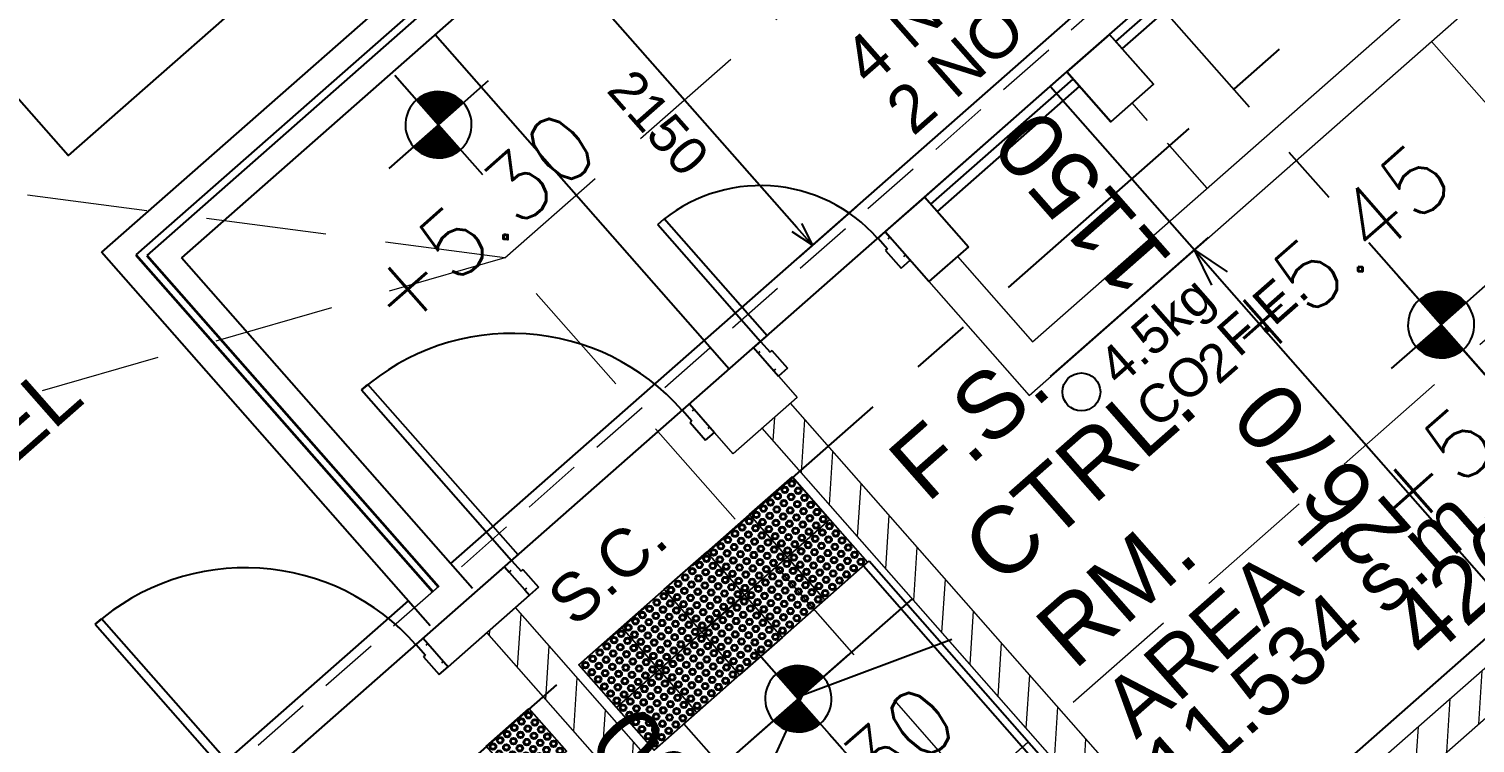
# Model space of a CAD drawing. Header units: millimetres. Extents: x 833681652 to 834427839, y 817425676 to 818089765.
# Drawn here: x 834296186 to 834303816, y 818011558 to 818015327 of the extents above; entities that cross this region are included whole.
import ezdxf
from ezdxf.enums import TextEntityAlignment as Align

# ---------------------------------------------------------------- set-up
doc = ezdxf.new("R2010")
doc.units = ezdxf.units.MM
doc.header["$LTSCALE"] = 100
for name, pattern in [('CENTER', [2, 1.25, -0.25, 0.25, -0.25]), ('Grid Line', [22.224999999999994, 12.7, -3.174999999999999, 3.174999999999999, -3.174999999999999]), ('Hidden', [9.524999999999999, 6.35, -3.175]), ('HIDDEN2', [4.762499999999999, 3.175, -1.5875])]:
    doc.linetypes.add(name, pattern=pattern)
for name, color, linetype, lineweight in [('000-LAYOUT PROPOSAL W8', 1, 'Continuous', 35), ('A-WALL', 7, 'Continuous', 9), ('DLN040__', 3, 'Continuous', 0)]:
    doc.layers.add(name, color=color, linetype=linetype, lineweight=lineweight)
for name, color, linetype in [('000-Tactile-l', 8, 'Continuous'), ('A-COLS', 3, 'Continuous'), ('DLN020__', 6, 'Continuous'), ('DLN030_1', 1, 'Continuous'), ('DLN0401_', 7, 'Continuous'), ('DLN043__Room Name', 7, 'Continuous'), ('DLN052__', 7, 'Continuous'), ('DLN240__', 1, 'Continuous'), ('DLN270__', 3, 'Continuous'), ('DLN318__Louvres', 6, 'Continuous'), ('DLN580__', 4, 'Continuous'), ('DLN810__', 1, 'Continuous'), ('FITDOOR', 7, 'Continuous'), ('HOZE REEL', 1, 'Continuous'), ('LEVEL', 7, 'Continuous'), ('MARK', 7, 'Continuous')]:
    doc.layers.add(name, color=color, linetype=linetype)
doc.styles.add('romans', font='romans.shx')
doc.styles.get("Standard").update_dxf_attribs({"font": 'swiss.ttf'})
doc.styles.add('Swis721tBT', font='swissl.ttf')
doc.dimstyles.new('INTDIM', dxfattribs={"dimtxt": 200, "dimasz": 125, "dimexe": 100, "dimexo": 150, "dimgap": 80, "dimtad": 1, "dimdec": 0, "dimzin": 9, "dimdsep": 46, "dimtxsty": 'Swis721tBT', "dimblk": 'OPEN30', "dimcen": -125, "dimclrd": 256, "dimclre": 256, "dimclrt": 2, "dimaunit": 1, "dimadec": 1, "dimazin": 0, "dimtfac": 0.4444444444444444, "dimtdec": 0, "dimtix": 1, "dimtmove": 2, "dimatfit": 3, "dimldrblk": 'OPEN30', "dimfxl": 0, "dimtolj": 1, "dimlwd": -1, "dimlwe": -1, "dimarcsym": 0})
doc.dimstyles.new('INTDIM350', dxfattribs={"dimtxt": 350, "dimasz": 200, "dimexe": 100, "dimexo": 150, "dimgap": 100, "dimtad": 1, "dimdec": 0, "dimzin": 9, "dimdsep": 46, "dimtxsty": 'Swis721tBT', "dimblk": 'OPEN30', "dimcen": -125, "dimclrd": 256, "dimclre": 256, "dimclrt": 2, "dimaunit": 1, "dimadec": 1, "dimazin": 0, "dimtfac": 0.4444444444444444, "dimtdec": 0, "dimtix": 1, "dimtmove": 2, "dimatfit": 3, "dimldrblk": 'OPEN30', "dimfxl": 0, "dimtolj": 1, "dimlwd": -1, "dimlwe": -1, "dimarcsym": 0})
pattern_1 = [(86.35019582796012, (834261331.7487947, 817978739.7581499), (-158.4280186349075, 10.10571182141014), [])]

# ---------------------------------------------------------------- blocks, each defined once
blk = doc.blocks.new('_Open30')
at = {"color": 0, "linetype": 'ByBlock', "lineweight": -2}
for p, q in [((-1, 0.26794919), (0, 0)), ((0, 0), (-1, -0.26794919)), ((0, 0), (-1, 0))]:
    blk.add_line(p, q, dxfattribs=at)
blk = doc.blocks.new('*D184')
at = {"layer": 'Defpoints', "color": 0}
for p in [(834297453.3268025, 818020791.6392668), (834298522.9107485, 818019576.3093576), (834291666.5587531, 818014955.1149492)]:
    blk.add_point(p, dxfattribs=at)
at = {"layer": 'DLN030_1', "linetype": 'Continuous'}
for p, q in [((834297552.4258753, 818020679.0365415), (834298588.976797, 818019501.240874)), ((834292517.4320545, 818014291.0254607), (834298372.7737813, 818019444.1772605)), ((834291765.6578261, 818014842.512224), (834292433.3611361, 818014083.8248799))]:
    blk.add_line(p, q, dxfattribs=at)
at = {"layer": 'DLN030_1', "xscale": 200, "yscale": 200, "zscale": 200}
for p, rotation in [((834298522.9107485, 818019576.3093576), 41.35026467986027), ((834292367.2950876, 818014158.8933635), 221.3502646798603)]:
    blk.add_blockref('_Open30', p, dxfattribs=dict(at, rotation=rotation))
at = {"layer": 'DLN030_1', "color": 2, "insert": (834294090.2483315, 818016119.2881802), "char_height": 400, "attachment_point": 5, "rotation": 41.35026467986027, "style": 'Swis721tBT'}
blk.add_mtext('\\A1;8200', dxfattribs=at)
blk = doc.blocks.new('*D190')
at = {"layer": 'Defpoints', "color": 0}
for p in [(834319727.3209243, 818041194.3282703), (834320492.8563714, 818040324.4777746), (834269206.2309229, 817996731.8782111)]:
    blk.add_point(p, dxfattribs=at)
at = {"layer": 'DLN030_1', "linetype": 'Continuous'}
for p, q in [((834319826.4199971, 818041081.7255449), (834320558.92242, 818040249.4092911)), ((834270121.9039102, 817995994.1591614), (834320342.7194042, 818040192.3456774)), ((834269305.3299958, 817996619.2754858), (834270037.8329917, 817995786.9585809))]:
    blk.add_line(p, q, dxfattribs=at)
at = {"layer": 'DLN030_1', "xscale": 200, "yscale": 200, "zscale": 200}
for p, rotation in [((834320492.8563714, 818040324.4777746), 41.35026467986027), ((834269971.7669431, 817995862.0270643), 221.3502646798603)]:
    blk.add_blockref('_Open30', p, dxfattribs=dict(at, rotation=rotation))
at = {"layer": 'DLN030_1', "color": 2, "insert": (834295343.8867736, 818019178.3025181), "char_height": 400, "attachment_point": 1, "rotation": 41.35026467986027, "line_spacing_factor": 0.9385317878468563, "style": 'Swis721tBT'}
blk.add_mtext('\\A1;67300', dxfattribs=at)
blk = doc.blocks.new('*X14')
at = {"color": 0}
for p, q in [((45955.88296590155, 42700), (46155.82083605308, 42700)), ((45956.13663634944, 42693.75), (46155.82083605308, 42693.75)), ((45956.58659627086, 42687.5), (46155.82083605308, 42687.5)), ((45957.23417992554, 42681.25), (46155.82083605308, 42681.25)), ((45958.08132891748, 42675), (46155.82083605308, 42675)), ((45959.13062182577, 42668.75), (46155.82083605308, 42668.75)), ((45960.38531455532, 42662.5), (46155.82083605308, 42662.5)), ((45961.84939291411, 42656.25), (46155.82083605308, 42656.25)), ((45963.52763949186, 42650), (46155.82083605308, 42650)), ((45965.42571759076, 42643.75), (46155.82083605308, 42643.75)), ((45967.55027588873, 42637.5), (46155.82083605308, 42637.5)), ((45969.90907871936, 42631.25), (46155.82083605308, 42631.25)), ((45972.51116853599, 42625), (46155.82083605308, 42625)), ((45975.3670694097, 42618.75), (46155.82083605308, 42618.75)), ((45978.48904368043, 42612.5), (46155.82083605308, 42612.5)), ((45981.89141854007, 42606.25), (46155.82083605308, 42606.25)), ((45985.59100621493, 42600), (46155.82083605308, 42600)), ((45989.60765168721, 42593.75), (46155.82083605308, 42593.75)), ((45993.96495773042, 42587.5), (46155.82083605308, 42587.5)), ((45998.69126201334, 42581.25), (46155.82083605308, 42581.25)), ((46003.82098168398, 42575), (46155.82083605308, 42575)), ((46009.39650945896, 42568.75), (46155.82083605308, 42568.75)), ((46015.47096569654, 42562.5), (46155.82083605308, 42562.5)), ((46022.11233295992, 42556.25), (46155.82083605308, 42556.25)), ((46029.4099326874, 42550), (46155.82083605308, 42550)), ((46037.48510949494, 42543.75), (46155.82083605308, 42543.75)), ((46046.51005492607, 42537.5), (46155.82083605308, 42537.5)), ((46056.74397416842, 42531.25), (46155.82083605308, 42531.25)), ((46068.61144864996, 42525), (46155.82083605308, 42525)), ((46082.90578313846, 42518.75), (46155.82083605308, 42518.75)), ((46101.51054575652, 42512.5), (46155.82083605308, 42512.5)), ((46133.36008534408, 42506.25), (46155.82083605308, 42506.25))]:
    blk.add_line(p, q, dxfattribs=at)
blk = doc.blocks.new('*X13')
at = {"color": 0}
for p, q in [((46155.82083605308, 42900), (46200.19499327346, 42900)), ((46155.82083605308, 42893.75), (46221.90936394812, 42893.75)), ((46155.82083605308, 42887.5), (46237.60222886274, 42887.5)), ((46155.82083605308, 42881.25), (46250.32254979523, 42881.25)), ((46155.82083605308, 42875), (46261.15281880532, 42875)), ((46155.82083605308, 42868.75), (46270.62917321041, 42868.75)), ((46155.82083605308, 42862.5), (46279.06432258031, 42862.5)), ((46155.82083605308, 42856.25), (46286.65980066876, 42856.25)), ((46155.82083605308, 42850), (46293.55459136389, 42850)), ((46155.82083605308, 42843.75), (46299.84935768103, 42843.75)), ((46155.82083605308, 42837.5), (46305.6197603913, 42837.5)), ((46155.82083605308, 42831.25), (46310.92433512129, 42831.25)), ((46155.82083605308, 42825), (46315.8094235008, 42825)), ((46155.82083605308, 42818.75), (46320.31240362975, 42818.75)), ((46155.82083605308, 42812.5), (46324.46388658926, 42812.5)), ((46155.82083605308, 42806.25), (46328.28925688629, 42806.25)), ((46155.82083605308, 42800), (46331.80978137356, 42800)), ((46155.82083605308, 42793.75), (46335.04342549239, 42793.75)), ((46155.82083605308, 42787.5), (46338.0054656343, 42787.5)), ((46155.82083605308, 42781.25), (46340.70895613168, 42781.25)), ((46155.82083605308, 42775), (46343.16509039923, 42775)), ((46155.82083605308, 42768.75), (46345.38348355208, 42768.75)), ((46155.82083605308, 42762.5), (46347.37239573649, 42762.5)), ((46155.82083605308, 42756.25), (46349.13890998229, 42756.25)), ((46155.82083605308, 42750), (46350.68907460933, 42750)), ((46155.82083605308, 42743.75), (46352.02801759425, 42743.75)), ((46155.82083605308, 42737.5), (46353.16003838917, 42737.5)), ((46155.82083605308, 42731.25), (46354.08868132608, 42731.25)), ((46155.82083605308, 42725), (46354.81679369925, 42725)), ((46155.82083605308, 42718.75), (46355.34657085896, 42718.75)), ((46155.82083605308, 42712.5), (46355.67959002734, 42712.5)), ((46155.82083605308, 42706.25), (46355.81683408978, 42706.25))]:
    blk.add_line(p, q, dxfattribs=at)
blk = doc.blocks.new('ELFIN')
at = {"layer": 'LEVEL'}
for p, q in [((0, 0.5), (0, 0)), ((0, 0), (-0.5, 0)), ((0, 0), (0, -0.5)), ((0.5, 0), (0, 0))]:
    blk.add_line(p, q, dxfattribs=at)
for start, end in [(90, 180), (0, 90), (180, 270), (270, 0)]:
    blk.add_arc((0, 0), 0.25, start, end, dxfattribs=at)
at = {"layer": 'LEVEL', "xscale": 0.00125, "yscale": 0.00125, "zscale": 0.00125}
for name in ['*X13', '*X14']:
    blk.add_blockref(name, (-57.69477604507119, -53.38123098095821), dxfattribs=at)
at = {"layer": 'LEVEL', "style": 'romans'}
blk.add_attdef('ELFIN', (0.2542374787153676, 0.3469263632723596), '', height=0.5, dxfattribs=at)
blk = doc.blocks.new('ELEX')
at = {"layer": 'LEVEL'}
for p, q in [((0, 0.5), (0, -0.5)), ((0.5, 0), (-0.5, 0))]:
    blk.add_line(p, q, dxfattribs=at)
blk.add_circle((0, 0), 0.25, dxfattribs=at)
at = {"layer": 'LEVEL', "style": 'romans'}
blk.add_attdef('ELEX', (0.2567988680821145, 0.3535533905960619), '', height=0.5, dxfattribs=at)
blk = doc.blocks.new('*X3')
at = {"color": 0}
for p, q in [((66026.6414633413, 54887.5), (66065.84002230906, 54887.5)), ((66039.1414633413, 54900), (66065.84002230906, 54900)), ((66051.6414633413, 54912.5), (66065.84002230906, 54912.5)), ((66064.1414633413, 54925), (66065.84002230906, 54925)), ((65976.6414633413, 54837.5), (66065.84002230906, 54837.5)), ((65989.1414633413, 54850), (66065.84002230906, 54850)), ((66001.6414633413, 54862.5), (66065.84002230906, 54862.5)), ((66014.1414633413, 54875), (66065.84002230906, 54875)), ((65914.1414633413, 54775), (66065.84002230906, 54775)), ((65926.6414633413, 54787.5), (66065.84002230906, 54787.5)), ((65939.1414633413, 54800), (66065.84002230906, 54800)), ((65951.6414633413, 54812.5), (66065.84002230906, 54812.5)), ((65964.1414633413, 54825), (66065.84002230906, 54825)), ((65864.1414633413, 54725), (66065.84002230906, 54725)), ((65876.6414633413, 54737.5), (66065.84002230906, 54737.5)), ((65889.1414633413, 54750), (66065.84002230906, 54750)), ((65901.6414633413, 54762.5), (66065.84002230906, 54762.5)), ((65814.1414633413, 54675), (66065.84002230906, 54675)), ((65826.6414633413, 54687.5), (66065.84002230906, 54687.5)), ((65839.1414633413, 54700), (66065.84002230906, 54700)), ((65851.6414633413, 54712.5), (66065.84002230906, 54712.5)), ((65751.6414633413, 54612.5), (65993.07285527498, 54612.5)), ((65764.1414633413, 54625), (66065.84002230906, 54625)), ((65776.6414633413, 54637.5), (66065.84002230906, 54637.5)), ((65789.1414633413, 54650), (66065.84002230906, 54650)), ((65801.6414633413, 54662.5), (66065.84002230906, 54662.5)), ((65701.6414633413, 54562.5), (65787.5573928138, 54562.5)), ((65714.1414633413, 54575), (65821.14954117146, 54575)), ((65726.6414633413, 54587.5), (65860.91774133661, 54587.5)), ((65739.1414633413, 54600), (65911.56639877426, 54600)), ((65639.1414633413, 54500), (65665.09986524869, 54500)), ((65651.6414633413, 54512.5), (65685.59354545441, 54512.5)), ((65664.1414633413, 54525), (65707.692576639, 54525)), ((65676.6414633413, 54537.5), (65731.71534120996, 54537.5)), ((65689.1414633413, 54550), (65758.11203820755, 54550)), ((65589.1414633413, 54450), (65595.21401924254, 54450)), ((65601.6414633413, 54462.5), (65611.16041594655, 54462.5)), ((65614.1414633413, 54475), (65628.04354662479, 54475)), ((65626.6414633413, 54487.5), (65645.97639706728, 54487.5)), ((65551.6414633413, 54412.5), (65552.14779371046, 54412.5)), ((65564.1414633413, 54425), (65565.7781107399, 54425)), ((65576.6414633413, 54437.5), (65580.11208911827, 54437.5)), ((65476.64146334129, 54337.5), (65482.55283091449, 54337.5)), ((65489.14146334129, 54350), (65492.88177136527, 54350)), ((65501.64146334129, 54362.5), (65503.67824220996, 54362.5)), ((65514.14146334129, 54375), (65514.96973205575, 54375)), ((65526.64146334129, 54387.5), (65526.78734736589, 54387.5)), ((65426.64146334129, 54287.5), (65445.46101804989, 54287.5)), ((65439.14146334129, 54300), (65454.13967196977, 54300)), ((65451.64146334129, 54312.5), (65463.20246267242, 54312.5)), ((65464.14146334129, 54325), (65472.66699699067, 54325)), ((65376.64146334129, 54237.5), (65414.29089123206, 54237.5)), ((65389.14146334129, 54250), (65421.57805704432, 54250)), ((65401.64146334129, 54262.5), (65429.19397499046, 54262.5)), ((65414.14146334129, 54275), (65437.15059242655, 54275)), ((65314.14146334129, 54175), (65382.43478249288, 54175)), ((65326.64146334129, 54187.5), (65388.2247690216, 54187.5)), ((65339.14146334129, 54200), (65394.29729011076, 54200)), ((65351.64146334129, 54212.5), (65400.66008360979, 54212.5)), ((65364.14146334129, 54225), (65407.32156354911, 54225)), ((65264.14146334129, 54125), (65361.96582680975, 54125)), ((65276.64146334129, 54137.5), (65366.69154539632, 54137.5)), ((65289.14146334129, 54150), (65371.67447832909, 54150)), ((65301.64146334129, 54162.5), (65376.92020685257, 54162.5)), ((65214.14146334129, 54075), (65345.53797152035, 54075)), ((65226.64146334129, 54087.5), (65349.28245026688, 54087.5)), ((65239.14146334129, 54100), (65353.26584109662, 54100)), ((65251.64146334129, 54112.5), (65357.49217456037, 54112.5)), ((65151.64146334129, 54012.5), (65330.27969441446, 54012.5)), ((65164.14146334129, 54025), (65332.87944652616, 54025)), ((65176.64146334129, 54037.5), (65335.70242203661, 54037.5)), ((65189.14146334129, 54050), (65338.75122098476, 54050)), ((65201.64146334129, 54062.5), (65342.02869696879, 54062.5)), ((65101.64146334129, 53962.5), (65322.06911856652, 53962.5)), ((65114.14146334129, 53975), (65323.79732344761, 53975)), ((65126.64146334129, 53987.5), (65325.74065289086, 53987.5)), ((65139.14146334129, 54000), (65327.9008064567, 54000)), ((65051.64146334129, 53912.5), (65317.28052665449, 53912.5)), ((65064.14146334129, 53925), (65318.16126226955, 53925)), ((65076.64146334129, 53937.5), (65319.25229277298, 53937.5)), ((65089.14146334129, 53950), (65320.5545417223, 53950)), ((65008.71823771733, 53862.5), (65315.84836914469, 53862.5)), ((65014.14146334129, 53875), (65315.89356455637, 53875)), ((65021.21823771733, 53850), (65316.01152849424, 53850)), ((65026.64146334129, 53887.5), (65316.14715241139, 53887.5)), ((65039.14146334129, 53900), (65316.60934430994, 53900)), ((65033.71823771733, 53837.5), (65316.38317868362, 53837.5)), ((65046.21823771733, 53825), (65316.96363012111, 53825)), ((65058.71823771733, 53812.5), (65317.75336884113, 53812.5)), ((65071.21823771733, 53800), (65318.753058551, 53800)), ((65083.71823771733, 53787.5), (65319.96354343495, 53787.5)), ((65096.21823771733, 53775), (65321.38585175318, 53775)), ((65108.71823771733, 53762.5), (65323.02120026803, 53762.5)), ((65121.21823771733, 53750), (65324.87099954305, 53750)), ((65133.71823771733, 53737.5), (65326.93686016991, 53737.5)), ((65146.21823771733, 53725), (65329.22059998866, 53725)), ((65158.71823771733, 53712.5), (65331.724252379, 53712.5)), ((65171.21823771733, 53700), (65334.45007571459, 53700)), ((65183.71823771733, 53687.5), (65337.40056408356, 53687.5)), ((65196.21823771733, 53675), (65340.57845940899, 53675)), ((65208.71823771733, 53662.5), (65343.98676510186, 53662.5)), ((65221.21823771733, 53650), (65347.62876142474, 53650)), ((65233.71823771733, 53637.5), (65351.50802275883, 53637.5)), ((65246.21823771733, 53625), (65355.62843700378, 53625)), ((65258.71823771733, 53612.5), (65359.99422737773, 53612.5)), ((65271.21823771733, 53600), (65364.60997692978, 53600)), ((65283.71823771733, 53587.5), (65369.48065613163, 53587.5)), ((65296.21823771733, 53575), (65374.61165398028, 53575)), ((65308.71823771733, 53562.5), (65380.00881311626, 53562.5)), ((65321.21823771733, 53550), (65385.67846957083, 53550)), ((65333.71823771733, 53537.5), (65391.6274978454, 53537.5)), ((65346.21823771733, 53525), (65397.86336218982, 53525)), ((65358.71823771733, 53512.5), (65404.39417510428, 53512.5)), ((65371.21823771733, 53500), (65411.22876430562, 53500)), ((65383.71823771733, 53487.5), (65418.37674966323, 53487.5)), ((65396.21823771733, 53475), (65425.84863194069, 53475)), ((65408.71823771733, 53462.5), (65433.65589559751, 53462.5)), ((65421.21823771733, 53450), (65441.81112843837, 53450)), ((65433.71823771733, 53437.5), (65450.32816157372, 53437.5)), ((65446.21823771734, 53425), (65459.22223405498, 53425)), ((65458.71823771734, 53412.5), (65468.51018767272, 53412.5)), ((65471.21823771734, 53400), (65478.2106989537, 53400)), ((65483.71823771734, 53387.5), (65488.34455740266, 53387.5)), ((65496.21823771734, 53375), (65498.935001774, 53375)), ((65508.71823771734, 53362.5), (65510.0081298917, 53362.5)), ((65521.21823771734, 53350), (65521.59340270665, 53350)), ((65546.21823771733, 53325), (65546.43895994154, 53325)), ((65558.71823771733, 53312.5), (65559.7814744029, 53312.5)), ((65571.21823771733, 53300), (65573.80288526625, 53300)), ((65583.71823771733, 53287.5), (65588.56302249692, 53287.5)), ((65596.21823771733, 53275), (65604.13272881015, 53275)), ((65608.71823771733, 53262.5), (65620.59692557371, 53262.5)), ((65621.21823771733, 53250), (65638.05888023887, 53250)), ((65633.71823771733, 53237.5), (65656.6463079985, 53237.5)), ((65646.21823771733, 53225), (65676.52037709234, 53225)), ((65658.71823771733, 53212.5), (65697.88951412744, 53212.5)), ((65671.21823771733, 53200), (65721.03157288893, 53200)), ((65683.71823771733, 53187.5), (65746.33156058713, 53187.5)), ((65696.21823771733, 53175), (65774.35083308876, 53175)), ((65708.71823771733, 53162.5), (65805.96748094946, 53162.5)), ((65721.21823771734, 53150), (65842.70547080907, 53150)), ((65733.71823771734, 53137.5), (65887.70575162121, 53137.5)), ((65746.21823771734, 53125), (65950.24543457289, 53125)), ((65758.71823771734, 53112.5), (66065.84002230906, 53112.5)), ((65771.21823771734, 53100), (66065.84002230906, 53100)), ((65783.71823771734, 53087.5), (66065.84002230906, 53087.5)), ((65796.21823771734, 53075), (66065.84002230906, 53075)), ((65808.71823771734, 53062.5), (66065.84002230906, 53062.5)), ((65821.21823771734, 53050), (66065.84002230906, 53050)), ((65833.71823771734, 53037.5), (66065.84002230906, 53037.5)), ((65846.21823771734, 53025), (66065.84002230906, 53025)), ((65858.71823771734, 53012.5), (66065.84002230906, 53012.5)), ((65871.21823771734, 53000), (66065.84002230906, 53000)), ((65883.71823771734, 52987.5), (66065.84002230906, 52987.5)), ((65896.21823771734, 52975), (66065.84002230906, 52975)), ((65908.71823771734, 52962.5), (66065.84002230906, 52962.5)), ((65921.21823771734, 52950), (66065.84002230906, 52950)), ((65933.71823771734, 52937.5), (66065.84002230906, 52937.5)), ((65946.21823771734, 52925), (66065.84002230906, 52925)), ((65958.71823771734, 52912.5), (66065.84002230906, 52912.5)), ((65971.21823771734, 52900), (66065.84002230906, 52900)), ((65983.71823771734, 52887.5), (66065.84002230906, 52887.5)), ((65996.21823771734, 52875), (66065.84002230906, 52875)), ((66008.71823771734, 52862.5), (66065.84002230906, 52862.5)), ((66021.21823771734, 52850), (66065.84002230907, 52850)), ((66033.71823771734, 52837.5), (66065.84002230907, 52837.5)), ((66046.21823771734, 52825), (66065.84002230907, 52825)), ((66058.71823771734, 52812.5), (66065.84002230907, 52812.5))]:
    blk.add_line(p, q, dxfattribs=at)
blk = doc.blocks.new('SECUL')
at = {"layer": 'MARK'}
for p, q in [((-1.414213562369696, 2), (0, 3.414213562369696)), ((0, 3), (0, 3.414213562369696)), ((-1.414213562369696, 2), (0, 0.5857864376230282)), ((-1, 2), (1, 2)), ((0, 0), (0, 1))]:
    blk.add_line(p, q, dxfattribs=at)
for start, end in [(90, 270), (270, 90)]:
    blk.add_arc((0, 2), 0.9999999999995635, start, end, dxfattribs=at)
at = {"layer": 'MARK', "xscale": 0.001333333333333333, "yscale": 0.001333333333333333, "zscale": 0.001333333333333333}
blk.add_blockref('*X3', (-88.08778669640742, -69.8213845162536), dxfattribs=at)
at = {"layer": 'MARK', "style": 'romans'}
for tag, height, p in [('SECUL1', 0.7999999999999999, (0, 2.5)), ('SECUL2', 0.2666666666666667, (0, 1.5))]:
    blk.add_attdef(tag, text='', height=height, dxfattribs=at).set_placement(p, align=Align.MIDDLE)
blk = doc.blocks.new('*D174')
at = {"layer": 'Defpoints', "color": 0}
for p in [(834299252.3428317, 818016109.5668405, -0.04088538089621341), (834298899.4871677, 818015799.0266732), (834300663.3421397, 818014486.9545114, -0.1182305008527118)]:
    blk.add_point(p, dxfattribs=at)
at = {"layer": 'DLN030_1'}
for p, q in [((834299139.7401063, 818016010.4677677), (834298824.4186842, 818015732.9606246)), ((834300237.4977171, 818014278.6932335), (834298982.0697284, 818015705.1910688)), ((834300550.7394145, 818014387.8554385), (834300245.0117944, 818014118.7915804))]:
    blk.add_line(p, q, dxfattribs=at)
at = {"layer": 'DLN030_1', "xscale": 125, "yscale": 125, "zscale": 125}
for p, rotation in [((834298899.4871677, 818015799.0266732), 131.3502646798597), ((834300320.0802779, 818014184.8576291), 311.3502646798598)]:
    blk.add_blockref('_Open30', p, dxfattribs=dict(at, rotation=rotation))
at = {"layer": 'DLN030_1', "color": 2, "insert": (834299507.4111547, 818014831.5966705), "char_height": 200, "attachment_point": 5, "rotation": 311.3502646798597, "style": 'Swis721tBT'}
blk.add_mtext('\\A1;2150', dxfattribs=at)
blk = doc.blocks.new('*D228')
at = {"linetype": 'Continuous'}
for p, q in [((834299750.7253401, 818011755.4489424), (834299716.9245977, 818011725.7017573)), ((834299840.05391, 818011434.4301101), (834299641.856035, 818011659.6357989)), ((834299948.9232149, 818011530.2432532), (834299915.1224729, 818011500.4960685))]:
    blk.add_line(p, q, dxfattribs=at)
at = {"layer": 'Defpoints', "color": 0}
for p in [(834299638.122496, 818011656.3500048, -0.07424034840991184), (834299641.8560351, 818011659.6357989), (834299836.3203707, 818011431.1443158, -0.07424034840991184)]:
    blk.add_point(p, dxfattribs=at)
at = {"color": 2, "insert": (834299530.8598261, 818011362.1334887), "char_height": 350, "attachment_point": 5, "rotation": 131.3501958279601, "style": 'Swis721tBT'}
blk.add_mtext('\\A1;300', dxfattribs=at)
blk = doc.blocks.new('hazard warning tactile')
at = {"layer": '000-Tactile-l', "ltscale": 0.015}
blk.add_lwpolyline([(-2.384185791015625e-07, -3.576278686523438e-07), (225.2042719125748, 198.199484705925), (423.4037568569183, -27.00478756427765), (198.199484705925, -225.2042725086212)], close=True, dxfattribs=at)
for centre, radius in [((222.9538731575012, 162.9158382415771), 17.5), ((222.9538731575012, 162.9158382415771), 12.5), ((110.3517369031906, 63.81609570980072), 17.5), ((110.3517369031906, 63.81609570980072), 12.5), ((147.8857824802399, 96.84934294223785), 17.5), ((147.8857824802399, 96.84934294223785), 12.5), ((180.9190295934677, 59.31529796123505), 17.5), ((185.4198276996613, 129.8825906515121), 17.5), ((185.4198276996613, 129.8825906515121), 12.5), ((218.453075170517, 92.34854531288147), 17.5), ((218.453075170517, 92.34854531288147), 12.5), ((255.9871203899384, 125.3817927837372), 17.5), ((255.9871203899384, 125.3817927837372), 12.5), ((289.0203679800034, 87.8477474451065), 17.5), ((289.0203679800034, 87.8477474451065), 12.5), ((35.28364622592926, -2.250399112701416), 17.5), ((35.28364622592926, -2.250399112701416), 12.5), ((72.81769168376923, 30.78284823894501), 17.5), ((72.81769168376923, 30.78284823894501), 12.5), ((105.8509389162064, -6.751197099685669), 17.5), ((105.8509389162064, -6.751197099685669), 12.5), ((143.3849844932556, 26.28205025196075), 17.5), ((143.3849844932556, 26.28205025196075), 12.5), ((176.418231844902, -11.25199496746063), 17.5), ((176.418231844902, -11.25199496746063), 12.5), ((180.9190295934677, 59.31529796123505), 12.5), ((213.9522771835327, 21.7812522649765), 17.5), ((213.9522771835327, 21.7812522649765), 12.5), ((246.9855246543884, -15.75279295444489), 17.5), ((251.4863225221634, 54.81449997425079), 17.5), ((251.4863225221634, 54.81449997425079), 12.5), ((284.5195701122284, 17.28045451641083), 17.5), ((284.5195701122284, 17.28045451641083), 12.5), ((322.0536153316498, 50.31370210647583), 17.5), ((322.0536153316498, 50.31370210647583), 12.5), ((355.0868628025055, 12.77965676784515), 17.5), ((355.0868628025055, 12.77965676784515), 12.5), ((68.31689369678497, -39.78444457054138), 17.5), ((68.31689369678497, -39.78444457054138), 12.5), ((101.3501411676407, -77.31849002838135), 17.5), ((101.3501411676407, -77.31849002838135), 12.5), ((138.8841865062714, -44.28524243831635), 17.5), ((138.8841865062714, -44.28524243831635), 12.5), ((171.9174338579178, -81.81928777694702), 17.5), ((171.9174338579178, -81.81928777694702), 12.5), ((209.451479434967, -48.7860404253006), 17.5), ((209.451479434967, -48.7860404253006), 12.5), ((242.4847269058228, -86.32008576393127), 17.5), ((242.4847269058228, -86.32008576393127), 12.5), ((246.9855246543884, -15.75279295444489), 12.5), ((280.0187722444534, -53.28683841228485), 17.5), ((280.0187722444534, -53.28683841228485), 12.5), ((313.0520197153091, -90.82088363170624), 17.5), ((317.5528177022934, -20.25359070301056), 17.5), ((317.5528177022934, -20.25359070301056), 12.5), ((350.5860648155212, -57.78763616085052), 17.5), ((350.5860648155212, -57.78763616085052), 12.5), ((388.1201102733612, -24.75438868999481), 17.5), ((388.1201102733612, -24.75438868999481), 12.5), ((134.3833886384964, -114.8525352478027), 17.5), ((134.3833886384964, -114.8525352478027), 12.5), ((167.4166362285614, -152.3865807056427), 17.5), ((167.4166362285614, -152.3865807056427), 12.5), ((204.9506815671921, -119.353333234787), 17.5), ((204.9506815671921, -119.353333234787), 12.5), ((237.9839290380478, -156.8873784542084), 17.5), ((237.9839290380478, -156.8873784542084), 12.5), ((275.5179741382599, -123.8541312217712), 17.5), ((275.5179741382599, -123.8541312217712), 12.5), ((313.0520197153091, -90.82088363170624), 12.5), ((200.4498834609985, -189.9206259250641), 17.5), ((200.4498834609985, -189.9206259250641), 12.5)]:
    blk.add_circle(centre, radius, dxfattribs=at)
blk = doc.blocks.new('*D257')
at = {"layer": 'Defpoints', "color": 0}
for p in [(834305725.2671499, 818013587.1407254, -0.0363966612530931), (834302428.457692, 818010840.8075287), (834302505.6631752, 818010753.0817013)]:
    blk.add_point(p, dxfattribs=at)
at = {"layer": 'DLN030_1', "linetype": 'Continuous'}
for p, q in [((834305626.1680791, 818013699.7434527), (834305582.2731564, 818013749.6196823)), ((834305498.2022339, 818013542.4191033), (834302578.5946617, 818010972.939623)), ((834302406.5641046, 818010865.6844286), (834302362.3916448, 818010915.8760135))]:
    blk.add_line(p, q, dxfattribs=at)
at = {"layer": 'DLN030_1', "xscale": 200, "yscale": 200, "zscale": 200}
for p, rotation in [((834305648.3392036, 818013674.5511975), 41.35026354802989), ((834302428.457692, 818010840.8075287), 221.3502635480299)]:
    blk.add_blockref('_Open30', p, dxfattribs=dict(at, rotation=rotation))
at = {"layer": 'DLN030_1', "color": 2, "insert": (834303853.4987334, 818012467.7742909), "char_height": 350, "attachment_point": 5, "rotation": 41.35026354802991, "style": 'Swis721tBT'}
blk.add_mtext('\\A1;4265', dxfattribs=at)
blk = doc.blocks.new('*D259')
at = {"layer": 'Defpoints', "color": 0}
for p in [(834300703.658525, 818014255.7865961, 0.1776087076141244), (834302335.0756116, 818014160.2171667), (834301463.1140407, 818013392.8238412, 0.140212396795872)]:
    blk.add_point(p, dxfattribs=at)
at = {"layer": 'DLN030_1', "linetype": 'Continuous'}
for p, q in [((834300816.2612522, 818014354.8856668), (834301650.6783477, 818015089.236963)), ((834301575.6098628, 818015023.170916), (834302335.0756116, 818014160.2171668)), ((834301575.716768, 818013491.922912), (834302410.1440965, 818014226.2832139))]:
    blk.add_line(p, q, dxfattribs=at)
at = {"layer": 'DLN030_1', "color": 2, "insert": (834301745.2478094, 818014406.7943269), "char_height": 350, "attachment_point": 5, "rotation": 131.35026354802991, "style": 'Swis721tBT'}
blk.add_mtext('\\A1;1150', dxfattribs=at)
blk = doc.blocks.new('*D260')
at = {"layer": 'Defpoints', "color": 0}
for p in [(834301463.1140407, 818013392.8238412, 0.140212396795872), (834304099.0315762, 818012155.8971357, -0.08464021549752943), (834304099.0315762, 818012155.8971357)]:
    blk.add_point(p, dxfattribs=at)
at = {"layer": 'DLN030_1', "linetype": 'Continuous'}
for p, q in [((834301575.716768, 818013491.922912), (834302410.1440965, 818014226.2832139)), ((834302467.2077059, 818014010.0801971), (834303966.8994819, 818012306.0341057)), ((834303986.428849, 818012056.7980653), (834304023.9630914, 818012089.8310888))]:
    blk.add_line(p, q, dxfattribs=at)
at = {"layer": 'DLN030_1', "xscale": 200, "yscale": 200, "zscale": 200}
for p, rotation in [((834302335.0756116, 818014160.2171668), 131.3502635480299), ((834304099.0315762, 818012155.897136), 311.3502635480299)]:
    blk.add_blockref('_Open30', p, dxfattribs=dict(at, rotation=rotation))
at = {"layer": 'DLN030_1', "color": 2, "insert": (834303006.958666, 818012973.1574368), "char_height": 350, "attachment_point": 5, "rotation": 131.35026354802991, "style": 'Swis721tBT'}
blk.add_mtext('\\A1;2670', dxfattribs=at)

msp = doc.modelspace()

# ---------------------------------------------------------------- hatches: boundary and pattern name
at = {"layer": 'A-WALL'}
h = msp.add_hatch(dxfattribs=at)
h.set_pattern_fill('ANSI31', scale=49.99999999999999)
h.set_pattern_definition(pattern_1)
h.paths.add_polyline_path([(834315214.4465836, 817999851.286176), (834315365.6726878, 817999984.376476), (834314671.9801285, 818000772.5963836), (834314730.438135, 818000824.0438886), (834314598.3062198, 818000974.181016), (834314539.8482097, 818000922.7335125), (834313747.0567098, 818001823.5562675), (834315285.9622493, 818003177.9084147), (834315153.8303332, 818003328.0455408), (834313614.9247925, 818001973.693393), (834311700.1428968, 818004151.9497623), (834309784.6283636, 818002466.1534914), (834302629.8205278, 818010595.9249414), (834305482.425921, 818013106.4313618), (834308237.1096687, 818009976.3722309), (834308387.2467977, 818010108.504144), (834307528.6560525, 818011084.0955236), (834308354.4102437, 818011810.8210642), (834308222.218439, 818011960.9057982), (834307246.3803083, 818011102.0946351), (834305482.4192191, 818013106.4252648), (834306458.2597193, 818013965.2385138), (834306326.1279802, 818014115.3757963), (834305500.4311297, 818013388.7004042), (834305500.1685878, 818013389.0035017), (834305350.0313058, 818013256.8717623), (834305350.2940043, 818013256.5684875), (834302497.6886123, 818010746.0620682), (834300205.1581873, 818013350.9885473), (834300055.0210617, 818013218.8566302), (834309765.4013919, 818002185.4215086), (834311679.7531438, 818003870.1944444)])
h = msp.add_hatch(dxfattribs=at)
h.set_pattern_fill('ANSI31', scale=49.99999999999999)
h.set_pattern_definition(pattern_1)
h.paths.add_polyline_path([(834311949.0084249, 817996977.4852115), (834312099.7576581, 817997110.1550263), (834298753.3016411, 818012272.6490909), (834298603.1690786, 818012140.5211898)])

# ---------------------------------------------------------------- linework, layer by layer
at = {"layer": '000-LAYOUT PROPOSAL W8'}
for p, q in [((834296751.0898883, 818014134.7822542, -0.1472612698883844), (834298316.9137679, 818012355.69646, 0.06995459796246015)), ((834296807.5446748, 818014131.1820797, -0.1468894957670334), (834298346.9403322, 818012382.123828, 0.06981909275461823))]:
    msp.add_line(p, q, dxfattribs=at)
at = {"layer": 'A-COLS'}
for points, elevation in [([(834302119.2976018, 818015035.628677), (834301894.0921477, 818014837.4305359), (834301662.8609828, 818015100.1702329), (834301888.066437, 818015298.368374)], 0.04088538088329166), ([(834301143.165533, 818014177.0554599), (834300934.5376754, 818013993.4468805), (834300703.658525, 818014255.7865961), (834300912.2863822, 818014439.3951756)], 0.1776087076141244)]:
    msp.add_lwpolyline(points, close=True, dxfattribs=dict(at, elevation=elevation))
at = {"layer": 'A-COLS', "lineweight": 18}
for points, elevation in [([(834300240.1539115, 818013382.3156507), (834299902.3469566, 818013085.0195172), (834299671.4513366, 818013347.3799992), (834300009.2582884, 818013644.6761292)], 0.03876662199779093), ([(834298827.5630354, 818012338.53017), (834298398.1845474, 818011960.6440358), (834298266.1720248, 818012110.6471906), (834298695.5505134, 818012488.5333244)], 0.1749160159298034)]:
    msp.add_lwpolyline(points, close=True, dxfattribs=dict(at, elevation=elevation))
at = {"layer": 'A-WALL'}
for p, q in [((834301481.1203065, 818013675.093814, 0.1285912805997863), (834304429.6621116, 818016270.031463, -0.09963412020596263)), ((834301463.1140598, 818013392.823858, 0.1402123953320495), (834304712.0404205, 818016252.1224165, -0.1112636120960815)), ((834305350.0214336, 818013256.8627585, -0.008048642788810095), (834303586.0667946, 818015261.1812845, -0.1040687198462311)), ((834301084.675589, 818014125.5597568, 0.1402123949956148), (834301481.1203065, 818013675.093814, 0.132020540276284)), ((834300934.5386194, 818013993.4276617, 0.1402123949956148), (834301463.1140598, 818013392.823858, 0.1402123953320495)), ((834302497.4188297, 818010746.3531705, -0.09497428440317893), (834300204.8855048, 818013351.2767371, -0.07029035280257698)), ((834309765.1419066, 818002185.7209979, -0.07028772469116415), (834300054.7485355, 818013219.1446425, -0.07720381963642811)), ((834305350.0212537, 818013256.8629608, -0.07656847640747824), (834302497.4188288, 818010746.3531702, -0.09497428440771791)), ((834305350.0214336, 818013256.8627585, -0.01432900585703129), (834302497.419009, 818010746.3529675, -0.03273519919008436)), ((834316361.1911896, 817992268.8985835, -0.0475710271567481), (834298753.0302334, 818012272.9355646, -0.01063106049914475)), ((834331753.0886577, 817974476.9090018, -0.07028772469121433), (834298602.8978271, 818012140.807486, -0.01083285360624353))]:
    msp.add_line(p, q, dxfattribs=at)
at = {"layer": 'A-WALL', "linetype": 'HIDDEN2'}
msp.add_line((834302403.07648, 818014486.1353695, -0.4676323783247339), (834302006.7099706, 818014936.5118595, 0.04088538098585559), dxfattribs=at)
at = {"layer": 'A-WALL', "lineweight": 25}
for p, q in [((834300703.6585251, 818014255.7865961, 0.1776087076141244), (834300835.7906202, 818014105.6496271, 0.1776087076141244)), ((834300009.2594948, 818013644.6893722, 0.03876662197581027), (834300141.39159, 818013494.5524032, 0.03876662197581027)), ((834299671.4397832, 818013347.3910362, -0.1422472356352955), (834299803.5718783, 818013197.2540672, -0.1422472356352955)), ((834298695.5573237, 818012488.5393181, 0.1749160159298034), (834298827.6894189, 818012338.4023491, 0.1749160159298034)), ((834298266.1715006, 818012110.6467272, -0.6203661846148596), (834298398.3035957, 818011960.5097582, -0.6203661846148596))]:
    msp.add_line(p, q, dxfattribs=at)
at = {"layer": 'A-WALL', "elevation": 0.05349514495873726}
msp.add_lwpolyline([(834302629.5511034, 818010596.2159979), (834305482.1535275, 818013106.7257887)], dxfattribs=at)
at = {"layer": 'A-WALL', "elevation": 0.1749160159298034}
msp.add_lwpolyline([(834298398.1845475, 818011960.6440358), (834298827.5643227, 818012338.5304004), (834298695.5505135, 818012488.5333245), (834298266.1707385, 818012110.6469598)], close=True, dxfattribs=at)
at = {"layer": 'DLN020__', "linetype": 'Grid Line'}
for p, q in [((834330669.3753792, 818039762.6549275), (834261818.3363373, 817979168.4388794)), ((834359890.6415367, 817949846.3531711), (834296125.9379379, 818022299.9037509))]:
    msp.add_line(p, q, dxfattribs=at)
at = {"layer": 'DLN040__', "color": 7, "linetype": 'Hidden'}
msp.add_line((834298697.3625734, 818014118.7297999, -0.07028772469116415), (834278178.7488198, 818016820.1829785, -0.07028772469116415), dxfattribs=at)
at = {"layer": 'DLN040__', "color": 0, "linetype": 'Hidden'}
msp.add_line((834298697.3293025, 818014118.687919, -0.07028772469116415), (834275716.8890374, 818007506.0955164, -0.07028772469116415), dxfattribs=at)
at = {"layer": 'DLN040__', "color": 7, "linetype": 'Hidden', "elevation": -0.07028772469116415}
msp.add_lwpolyline([(834298697.3293024, 818014118.6879184), (834304704.686276, 818019405.6246363), (834307177.5460267, 818016595.8026043), (834301170.1890529, 818011308.865887)], close=True, dxfattribs=at)
at = {"layer": 'DLN240__'}
for p, q in [((834298303.6877065, 818012176.972854, -0.07206516405933885), (834296569.1731099, 818014147.8397048, -0.07206516405933885)), ((834298527.3353759, 818012373.7964461, 0.1184582615969702), (834296991.0332367, 818014119.4735827, -0.1484683592363009)), ((834309705.7874299, 818002131.1121522, -0.07216891641013276), (834300588.6425395, 818012490.5975897, -0.06223464845380156)), ((834309735.8148388, 818002157.5385545, -0.07216891642660953), (834300618.6699492, 818012517.023991, -0.06223464847121316))]:
    msp.add_line(p, q, dxfattribs=at)
at = {"layer": 'DLN240__', "color": 3, "elevation": -0.1080418909617405}
msp.add_lwpolyline([(834301056.3621812, 818012104.6000174), (834300266.0749232, 818011809.3603492), (834299919.2420589, 818011044.7367307)], dxfattribs=at)
at = {"layer": 'DLN270__', "color": 7, "linetype": 'HIDDEN2', "lineweight": 18}
msp.add_line((834321944.7312944, 818033149.9898695), (834273600.4949685, 817990603.6056067), dxfattribs=at)
at = {"layer": 'DLN318__Louvres'}
for p, q in [((834301921.1870817, 818015260.6738936, 0.04088538088329169), (834302672.274882, 818015921.6861594, 0.007132974926070762)), ((834300944.9391999, 818014401.4727876, 0.07463778684051259), (834301696.0270002, 818015062.4850534, 0.04088538088329166))]:
    msp.add_line(p, q, dxfattribs=at)
for points, elevation in [([(834301888.1712449, 818015298.2496428), (834302639.1985743, 818015959.2086896), (834302705.2907703, 818015884.1104561), (834301954.2634408, 818015223.1514094)], 0.04088538088329166), ([(834300911.9094976, 818014439.0641311), (834301662.9368271, 818015100.0231779), (834301729.0012918, 818015024.9561332), (834300977.9739623, 818014363.9970865)], 0.07463778684051256)]:
    msp.add_lwpolyline(points, close=True, dxfattribs=dict(at, elevation=elevation))
at = {"layer": 'DLN580__'}
for radius in [99.99999999999997, 100]:
    msp.add_circle((834301739.0493424, 818013410.9948566), radius, dxfattribs=at)
at = {"layer": 'DLN810__'}
for p, q in [((834300624.9962319, 818017717.2686623, -0.03997727097689591), (834296569.172986, 818014147.8398463, -0.09259500907501203)), ((834300808.4625387, 818017705.5752484, -0.0396234009451196), (834296751.0897697, 818014134.7823898, -0.09259500907375084)), ((834300864.9163798, 818017701.9742417, -0.03976831715909235), (834296807.5445555, 818014131.182215, -0.0925950090737569)), ((834301010.9286457, 818017657.291537, -0.1790478111397533), (834296991.0331119, 818014119.4737254, -0.09259500907501203)), ((834298411.7603407, 818012505.194932, -0.4377527521391121), (834303595.1294168, 818017066.9588592, -0.2700027321471415)), ((834298328.7356851, 818015296.7471249, -0.1790479405701836), (834299881.5296422, 818013532.362921, 0.1344895620515547)), ((834295770.1197304, 818009913.976164, 0.1697853552791852), (834300911.9094974, 818014439.0641309, 0.07463778684051256)), ((834295637.9581953, 818010064.1486136, -0.3048691341922043), (834298188.0212739, 818012308.4004831, -0.3020802431603774))]:
    msp.add_line(p, q, dxfattribs=at)
at = {"layer": 'DLN810__', "linetype": 'CENTER', "ltscale": 10}
for p, q in [((834300617.5387775, 818012518.3093079, -0.05282734664385585), (834300587.5113685, 818012491.8829069, -0.05476630140788605)), ((834300846.1212178, 818012319.8450009, -0.1209096600611437), (834299641.673766, 818011259.8397157, -0.06552744763757803)), ((834304209.5326037, 818007287.2058018, -0.09284301594016145), (834300242.3592716, 818011794.9680526, -0.06913170370885677))]:
    msp.add_line(p, q, dxfattribs=at)
at = {"layer": 'DLN810__', "elevation": 0.04088538088329166}
msp.add_lwpolyline([(834301888.0664374, 818015298.3683742), (834301662.8609828, 818015100.1702329), (834301894.0921477, 818014837.4305359), (834302119.2976023, 818015035.6286771), (834301888.0664374, 818015298.3683742)], close=True, dxfattribs=at)
at = {"layer": 'FITDOOR'}
for p, q in [((834299503.522025, 818014295.0225742, 0.03876662197581027), (834300046.7937372, 818013677.722396, 0.03876662197581027)), ((834299503.522034, 818014295.0225819, 0.03876662197581027), (834299537.3028522, 818014324.7523035, 0.03876662197581027)), ((834300080.5745552, 818013707.4521174, 0.03876662197581027), (834299537.3028526, 818014324.7523037, 0.03876662197581027)), ((834300666.124283, 818014222.7535723, 0.1776087076141244), (834300703.6585251, 818014255.7865961, 0.1776087076141244)), ((834300666.124283, 818014222.7535723, 0.1776087076141244), (834300715.6738187, 818014166.452209, 0.1776087076141244)), ((834300703.6585251, 818014255.7865961, 0.1776087076141244), (834300728.433293, 818014227.6359143, 0.1776087076141244)), ((834300719.4250748, 818014219.7079886, 0.1776087076141244), (834300728.433293, 818014227.6359143, 0.1776087076141244)), ((834300706.290258, 818014158.1939529, 0.1776087076141244), (834300715.6738187, 818014166.452209, 0.1776087076141244)), ((834300706.290258, 818014158.1939529, 0.1776087076141244), (834300788.8728174, 818014064.3583474, 0.1776087076141244)), ((834300802.0076343, 818014125.872383, 0.1776087076141244), (834300811.0158523, 818014133.8003087, 0.1776087076141244)), ((834300811.0158523, 818014133.8003087, 0.1776087076141244), (834300835.7906202, 818014105.6496271, 0.1776087076141244)), ((834300788.8728174, 818014064.3583474, 0.1776087076141244), (834300835.7906202, 818014105.6496271, 0.1776087076141244)), ((834300046.7937372, 818013677.722396, 0.03876662197581027), (834300009.2594949, 818013644.6893723, 0.03876662197581027)), ((834300046.7937372, 818013677.722396, 0.03876662197581027), (834300080.5745552, 818013707.4521174, 0.03876662197581027)), ((834300046.7937372, 818013677.722396, 0.03876662197581027), (834300096.3432728, 818013621.4210327, 0.03876662197581027)), ((834300009.2594949, 818013644.6893723, 0.03876662197581027), (834300034.0342628, 818013616.5386906, 0.03876662197581027)), ((834300043.0424808, 818013624.4666163, 0.03876662197581027), (834300034.0342628, 818013616.5386906, 0.03876662197581027)), ((834300105.7268333, 818013629.6792886, 0.03876662197581027), (834300096.3432728, 818013621.4210327, 0.03876662197581027)), ((834300105.7268333, 818013629.6792886, 0.03876662197581027), (834300188.3093928, 818013535.843683, 0.03876662197581027)), ((834300125.6250403, 818013530.6310107, 0.03876662197581027), (834300116.6168221, 818013522.703085, 0.03876662197581027)), ((834300116.6168221, 818013522.703085, 0.03876662197581027), (834300141.39159, 818013494.5524032, 0.03876662197581027)), ((834300188.3093928, 818013535.843683, 0.03876662197581027), (834300141.39159, 818013494.5524032, 0.03876662197581027)), ((834297941.3240608, 818013421.2294114, 0.1749160159298034), (834297975.1048789, 818013450.9591329, 0.1749160159298034)), ((834298766.8723841, 818012551.3020633, 0.1749160159298034), (834297975.1048788, 818013450.9591328, 0.1749160159298034)), ((834297941.3240606, 818013421.2294112, 0.1749160159298034), (834298733.0915661, 818012521.5723419, 0.1749160159298034)), ((834299633.9055411, 818013314.3580124, -0.1422472356352955), (834299671.4397832, 818013347.3910362, -0.1422472356352955)), ((834299633.9055411, 818013314.3580124, -0.1422472356352955), (834299683.4550768, 818013258.0566491, -0.1422472356352955)), ((834299671.4397832, 818013347.3910362, -0.1422472356352955), (834299696.2145511, 818013319.2403544, -0.1422472356352955)), ((834299687.2063329, 818013311.3124287, -0.1422472356352955), (834299696.2145511, 818013319.2403544, -0.1422472356352955)), ((834299674.0715162, 818013249.798393, -0.1422472356352955), (834299683.4550768, 818013258.0566491, -0.1422472356352955)), ((834299674.0715162, 818013249.798393, -0.1422472356352955), (834299756.6540755, 818013155.9627875, -0.1422472356352955)), ((834299769.7888924, 818013217.4768231, -0.1422472356352955), (834299778.7971104, 818013225.4047488, -0.1422472356352955)), ((834299778.7971104, 818013225.4047488, -0.1422472356352955), (834299803.5718783, 818013197.2540672, -0.1422472356352955)), ((834299756.6540755, 818013155.9627875, -0.1422472356352955), (834299803.5718783, 818013197.2540672, -0.1422472356352955)), ((834298733.0915661, 818012521.5723419, 0.1749160159298034), (834298766.8723841, 818012551.3020633, 0.1749160159298034)), ((834298733.0915661, 818012521.5723419, 0.1749160159298034), (834298695.5573238, 818012488.5393182, 0.1749160159298034)), ((834298695.5573238, 818012488.5393182, 0.1749160159298034), (834298720.3320917, 818012460.3886365, 0.1749160159298034)), ((834298729.3403097, 818012468.3165622, 0.1749160159298034), (834298720.3320917, 818012460.3886365, 0.1749160159298034)), ((834298733.0915661, 818012521.5723419, 0.1749160159298034), (834298782.6411017, 818012465.2709786, 0.1749160159298034)), ((834298792.0246623, 818012473.5292345, 0.1749160159298034), (834298782.6411017, 818012465.2709786, 0.1749160159298034)), ((834298792.0246623, 818012473.5292345, 0.1749160159298034), (834298874.6072217, 818012379.6936289, 0.1749160159298034)), ((834298811.9228692, 818012374.4809566, 0.1749160159298034), (834298802.914651, 818012366.5530308, 0.1749160159298034)), ((834298874.6072217, 818012379.6936289, 0.1749160159298034), (834298827.6894189, 818012338.4023491, 0.1749160159298034)), ((834298802.914651, 818012366.5530308, 0.1749160159298034), (834298827.6894189, 818012338.4023491, 0.1749160159298034)), ((834296536.0557781, 818012184.4851024, -0.3032029330497608), (834296569.8365963, 818012214.214824, -0.3032029330497608)), ((834296536.0557779, 818012184.4851023, -0.3032029330497608), (834297327.8232834, 818011284.828033, -0.3032029330497608)), ((834297361.6041014, 818011314.5577544, -0.3032029330497608), (834296569.8365961, 818012214.2148238, -0.3032029330497608)), ((834298228.6372584, 818012077.6137035, -0.6203661846148596), (834298266.1715006, 818012110.6467272, -0.6203661846148596)), ((834298228.6372584, 818012077.6137035, -0.6203661846148596), (834298278.1867942, 818012021.3123401, -0.6203661846148596)), ((834298266.1715006, 818012110.6467272, -0.6203661846148596), (834298290.9462684, 818012082.4960455, -0.6203661846148596)), ((834298281.9380503, 818012074.5681198, -0.6203661846148596), (834298290.9462684, 818012082.4960455, -0.6203661846148596)), ((834298268.8032335, 818012013.0540841, -0.6203661846148596), (834298278.1867942, 818012021.3123401, -0.6203661846148596)), ((834298268.8032335, 818012013.0540841, -0.6203661846148596), (834298351.3857929, 818011919.2184786, -0.6203661846148596)), ((834298351.3857929, 818011919.2184786, -0.6203661846148596), (834298398.3035957, 818011960.5097582, -0.6203661846148596)), ((834298364.5206097, 818011980.7325141, -0.6203661846148596), (834298373.5288278, 818011988.6604398, -0.6203661846148596)), ((834298373.5288278, 818011988.6604398, -0.6203661846148596), (834298398.3035957, 818011960.5097582, -0.6203661846148596))]:
    msp.add_line(p, q, dxfattribs=at)
at = {"layer": 'FITDOOR', "color": 6}
for centre, radius, start, end in [((834300046.7937372, 818013677.722396, 0.03876662197581027), 822.3160360506444, 41.35026467985967, 131.3502646798597), ((834298733.0915661, 818012521.5723419, 0.1749160159298034), 1198.448424125867, 41.35026467986027, 131.3502646798603), ((834297327.8232834, 818011284.828033, -0.3032029330497608), 1198.448424125867, 41.35026467985967, 131.3502646798597)]:
    msp.add_arc(centre, radius, start, end, dxfattribs=at)
at = {"layer": 'HOZE REEL', "color": 6, "elevation": -0.09259500907501206}
msp.add_lwpolyline([(834295500.8298055, 818015672.0317274), (834296814.5282903, 818016828.1875519), (834297706.4199585, 818015814.7629704), (834296392.7214732, 818014658.6071454)], close=True, dxfattribs=at)

# ---------------------------------------------------------------- block references
at = {"rotation": 269.9995904961691}
for p in [(834300213.9929115, 818012962.4284147, 0.00115602098230716), (834299988.7872225, 818012764.2305397, 0.00115602098230716), (834300412.1907871, 818012737.2227261, 0.00115602098230716), (834299763.5815338, 818012566.0326644, 0.00115602098230716), (834300186.9850981, 818012539.0248511, 0.00115602098230716), (834299538.375845, 818012367.8347892, 0.00115602098230716), (834299961.7794094, 818012340.8269758, 0.00115602098230716), (834299313.1701562, 818012169.636914, 0.00115602098230716), (834299736.5737206, 818012142.6291006, 0.00115602098230716), (834299511.3680319, 818011944.4312254, 0.00115602098230716), (834298824.5545915, 818011739.6178366, 0.1680648151560314)]:
    msp.add_blockref('hazard warning tactile', p, dxfattribs=at)
at = {"layer": 'DLN052__'}
ref = msp.add_blockref('SECUL', (834295795.1544037, 818011348.5427415, -0.01658495328015591), dxfattribs=dict(at, xscale=-1049.98843690186, yscale=1049.98843690186, zscale=1049.98843690186, rotation=41.35026357043786))
ref.add_attrib('SECUL1', 'C', dxfattribs={"layer": 'MARK', "height": 800, "rotation": 41.35025955254058}).set_placement((834294060.9397645, 818013319.0687681, -0.01658495328015594), align=Align.MIDDLE)
ref.add_attrib('SECUL2', '3000', dxfattribs={"layer": 'MARK', "height": 400, "rotation": 41.35025955254058}).set_placement((834294754.6256201, 818012530.8583573, -0.01658495328015594), align=Align.MIDDLE)
at = {"layer": 'LEVEL'}
ref = msp.add_blockref('ELFIN', (834298347.2046393, 818014821.0092164, -0.07028772469116415), dxfattribs=dict(at, xscale=699.9999999999999, yscale=699.9999999999999, zscale=699.9999999999999, rotation=41.35026354792134))
ref.add_attrib('ELFIN', '+5.30', (834298137.321318, 818013711.1993163, -0.07028772469116415), dxfattribs={"height": 350, "rotation": 41.35026467986027, "style": 'romans'})
ref = msp.add_blockref('ELFIN', (834303636.9907223, 818013765.3632885), dxfattribs=dict(at, xscale=700, yscale=700, zscale=700, rotation=41.35026354792139))
ref.add_attrib('ELFIN', '+5.45', (834302647.5763059, 818013541.306674), dxfattribs={"height": 350, "rotation": 41.35026467986027, "style": 'romans'})
ref = msp.add_blockref('ELEX', (834304377.7671833, 818012923.6455101), dxfattribs=dict(at, xscale=700.0000000000001, yscale=700.0000000000001, zscale=700.0000000000001, rotation=41.35026354792075))
ref.add_attrib('ELEX', '+5.40', (834303442.4836053, 818012647.3968378), dxfattribs={"height": 350, "rotation": 41.35026467986027, "style": 'romans'})
ref = msp.add_blockref('ELFIN', (834300245.5724795, 818011791.317006, -0.1049241651053308), dxfattribs=dict(at, xscale=699.9999999999999, yscale=699.9999999999999, zscale=699.9999999999999, rotation=41.35026354792133))
ref.add_attrib('ELFIN', '+5.30', (834300035.689158, 818010681.5071051, -0.1049241651053308), dxfattribs={"height": 350, "rotation": 41.35026467986027, "style": 'romans'})

# ---------------------------------------------------------------- texts
at = {"layer": 'DLN0401_'}
msp.add_text('SURFACE CHANNEL', height=300.0000000000001, rotation=41.35019658668386, dxfattribs=at).set_placement((834293395.397415, 818010636.5658453, -0.0003150444792161236))
at = {"layer": 'DLN0401_', "color": 0}
for s, p in [('11.534 s.m.', (834302248.0478371, 818011260.9125862, -0.09497428440771792)), ('AREA =', (834302027.7687477, 818011573.1848996, -0.09497428440771792)), ('AREA =', (834302027.7687477, 818011573.1848996, -0.09497428440771792))]:
    msp.add_text(s, height=312.4999999999999, rotation=41.35019658668386, dxfattribs=at).set_placement(p)
at = {"layer": 'DLN040__', "char_height": 250, "width": 4583.795301373349, "attachment_point": 7, "rotation": 41.35026354789585, "line_spacing_factor": 1.006669768884752}
for s, insert in [('\\P2 NO SPRIKLER INLETS', (834300853.0866736, 818014753.6342573, -0.07028772469116415)), ('4 NO. F.S INLETS', (834300623.9854609, 818015013.9537648))]:
    msp.add_mtext(s, dxfattribs=dict(at, insert=insert))
at = {"layer": 'DLN043__Room Name', "insert": (834300693.2844948, 818013081.5451384, -0.07028772469116415), "char_height": 350, "width": 3592.213452867432, "attachment_point": 1, "rotation": 41.35026354792137, "line_spacing_factor": 1.006669768884752}
msp.add_mtext('F.S. \\PCTRL. \\PRM.', dxfattribs=at)
at = {"layer": 'DLN580__', "style": 'Swis721tBT'}
for s, p in [('4.5kg', (834301938.7717574, 818013434.1934041)), ('CO  F.E.', (834302137.2548858, 818013208.6635915)), ('2', (834302461.714368, 818013443.3792388))]:
    msp.add_text(s, height=199.9999999999999, rotation=41.35019658668386, dxfattribs=at).set_placement(p)
at = {"layer": 'DLN810__', "color": 6, "insert": (834298900.0933396, 818012349.9093652, 0.06749375660484244), "char_height": 250, "attachment_point": 1, "rotation": 41.4181382997361}
msp.add_mtext_dynamic_manual_height_columns('S.C.', width=4603.782737569967, gutter_width=1, heights=[0], dxfattribs=at)

# ---------------------------------------------------------------- dimensions: what is measured, and where the dimension line sits
dim = msp.add_aligned_dim(p1=(834299836.3203707, 818011431.1443157, -0.07424034840991184), p2=(834299638.1224959, 818011656.3500048, -0.07424034840991184), distance=-4.9735056306366285, dimstyle='INTDIM350')
dim.commit()
dim.dimension.update_dxf_attribs({"geometry": '*D228', "text_midpoint": (834299530.8598261, 818011362.1334887)})
at = {"layer": 'DLN030_1'}
for base, p1, p2, picture, middle in [((834320492.8563714, 818040324.4777746), (834269206.2309227, 817996731.8782109), (834319727.320924, 818041194.3282702), '*D190', (834296059.6590362, 818019453.0060614)), ((834298522.9107485, 818019576.3093576), (834291666.558753, 818014955.1149491), (834297453.3268023, 818020791.6392667), '*D184', (834294090.2483315, 818016119.2881802))]:
    dim = msp.add_linear_dim(base=base, p1=p1, p2=p2, angle=41.35026467986027, dimstyle='INTDIM', override={"dimtxt": 400, "dimasz": 200, "dimarcsym": 2}, dxfattribs=at)
    dim.commit()
    dim.dimension.update_dxf_attribs({"geometry": picture, "text_midpoint": middle, "dimtype": 160})
dim = msp.add_linear_dim(base=(834298899.4871677, 818015799.0266732, -0.03117978317604718), p1=(834300663.34214, 818014486.9545115, -0.1494102840287589), p2=(834299252.3428317, 818016109.5668406, -0.07206516407226059), angle=131.3502646798597, dimstyle='INTDIM', dxfattribs=at)
dim.commit()
dim.dimension.update_dxf_attribs({"geometry": '*D174', "text_midpoint": (834299507.4111547, 818014831.5966705, -0.03117978317604718), "dimtype": 160})
for base, p1, p2, picture, middle in [((834302335.0756116, 818014160.2171667), (834300703.658525, 818014255.7865961, 0.1776087076141244), (834301463.1140406, 818013392.8238411, 0.140212396795872), '*D259', (834301745.2478093, 818014406.794327)), ((834304099.0315762, 818012155.8971357), (834301463.1140406, 818013392.8238411, 0.140212396795872), (834304099.0315762, 818012155.8971357, -0.08464021549752943), '*D260', (834303006.958666, 818012973.157437))]:
    dim = msp.add_linear_dim(base=base, p1=p1, p2=p2, angle=131.3502635480299, dimstyle='INTDIM350', dxfattribs=at)
    dim.commit()
    dim.dimension.update_dxf_attribs({"geometry": picture, "text_midpoint": middle})
dim = msp.add_linear_dim(base=(834302428.457692, 818010840.8075287), p1=(834305725.2671499, 818013587.1407254, -0.0363966612530931), p2=(834302505.663175, 818010753.0817012), angle=41.35026354802992, text='4265', dimstyle='INTDIM350', dxfattribs=at)
dim.commit()
dim.dimension.update_dxf_attribs({"geometry": '*D257', "text_midpoint": (834303853.4987334, 818012467.774291)})

doc.saveas('drawing.dxf')
